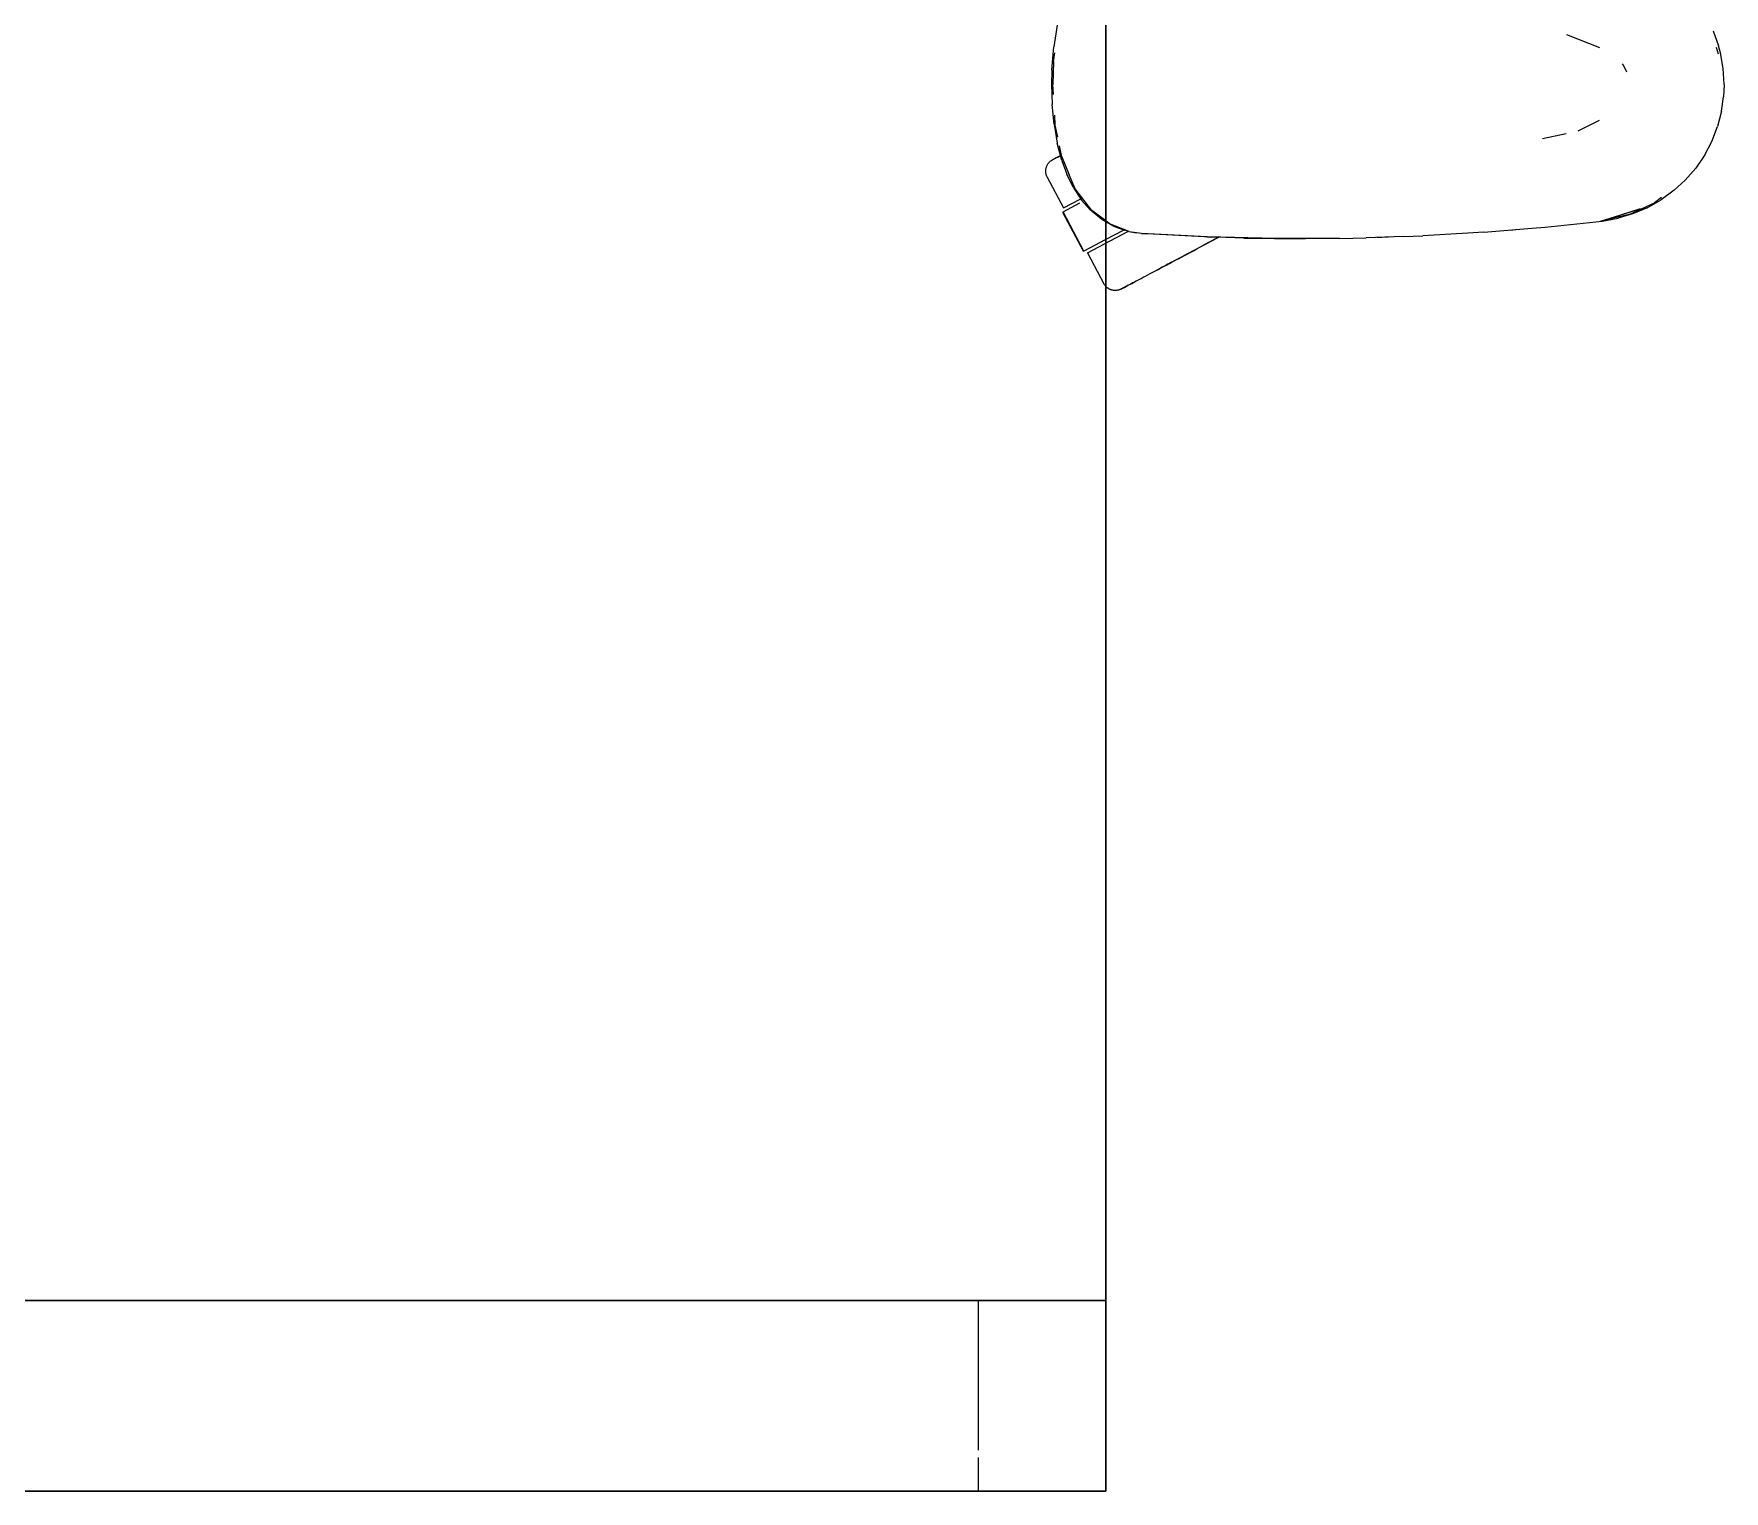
# Model space of a CAD drawing. Header units: millimetres. Extents: x 155927 to 295199, y -4084 to 97293.
# Drawn here: x 186786 to 187318, y 30026 to 30484 of the extents above; entities that cross this region are included whole.
import ezdxf

# ---------------------------------------------------------------- set-up
doc = ezdxf.new("R2010")
doc.units = ezdxf.units.MM
doc.header["$MEASUREMENT"] = 0
doc.layers.add('G-IMPT', color=8, linetype='CONTINUOUS', lineweight=9)
doc.layers.add('I-FURN', color=8, linetype='CONTINUOUS', lineweight=9)

msp = doc.modelspace()

# ---------------------------------------------------------------- linework, layer by layer
at = {"layer": 'G-IMPT'}
for p, q in [((187108.01, 30486.93), (187106.89, 30480.17)), ((187267.98, 30484.06), (187278.4, 30479.92)), ((187314.11, 30485.23), (187315.82, 30480.46)), ((187106.32, 30472.85), (187106.89, 30480.17)), ((187106.83, 30475.51), (187107.23, 30478.29)), ((187315.02, 30480.02), (187315.64, 30477.99)), ((187316.38, 30478.33), (187315.82, 30480.46)), ((187317.26, 30473.38), (187316.38, 30478.33)), ((187106.32, 30472.85), (187106.23, 30468.34)), ((187106.83, 30475.51), (187106.6, 30468.34)), ((187285.93, 30474.39), (187285.63, 30474.84)), ((187286.94, 30472.17), (187285.93, 30474.39)), ((187317.56, 30468.34), (187317.26, 30473.38)), ((187106.23, 30468.34), (187106.41, 30462.01)), ((187106.79, 30465.23), (187106.6, 30468.34)), ((187317.56, 30468.34), (187317.39, 30464.5)), ((187106.98, 30455.86), (187106.41, 30462.01)), ((187316.74, 30459.98), (187317.39, 30464.5)), ((187106.98, 30455.86), (187107.97, 30449.92)), ((187107.39, 30455.52), (187107.19, 30458.72)), ((187278.31, 30456.97), (187271.53, 30453.7)), ((187316.74, 30459.98), (187315.48, 30455.12)), ((187108.16, 30451.77), (187107.39, 30455.52)), ((187260.48, 30451.36), (187267.91, 30452.93)), ((187313.64, 30450.4), (187315.48, 30455.12)), ((187109.4, 30444.44), (187107.97, 30449.92)), ((187109.43, 30445.56), (187108.72, 30449.02)), ((187109.43, 30445.56), (187111.76, 30439.93)), ((187311.46, 30446.24), (187308.62, 30442.07)), ((187311.46, 30446.24), (187313.64, 30450.4)), ((187109.4, 30444.44), (187110.99, 30440.11)), ((187112.97, 30436.03), (187110.99, 30440.11)), ((187113.6, 30435.54), (187111.76, 30439.93)), ((187308.62, 30442.07), (187305.3, 30438.24)), ((187112.97, 30436.03), (187115.63, 30431.99)), ((187118.81, 30428.75), (187113.6, 30435.54)), ((187301.87, 30435.07), (187297.78, 30432.08)), ((187301.87, 30435.07), (187305.3, 30438.24)), ((187115.63, 30431.99), (187118.3, 30428.95)), ((187278.68, 30425.39), (187291.14, 30429.22)), ((187291.14, 30429.22), (187282, 30426.31)), ((187287.65, 30427.44), (187295.71, 30431.17)), ((187293.34, 30429.56), (187289.1, 30427.75)), ((187293.34, 30429.56), (187297.78, 30432.08)), ((187297.82, 30432.77), (187295.71, 30431.17)), ((187122.04, 30425.87), (187118.3, 30428.95)), ((187123.23, 30425.48), (187118.81, 30428.75)), ((187123.23, 30425.19), (187122.04, 30425.87)), ((187124.44, 30424.58), (187123.23, 30425.48)), ((187125.47, 30423.91), (187123.23, 30425.19)), ((187130.63, 30422.17), (187124.44, 30424.58)), ((187125.47, 30423.91), (187129.11, 30422.52)), ((187261.27, 30423.49), (187279.19, 30425.39)), ((187278.68, 30425.39), (187282, 30426.31)), ((187279.19, 30425.39), (187284.24, 30426.29)), ((187287.65, 30427.44), (187279.25, 30425.52)), ((187289.1, 30427.75), (187284.24, 30426.29)), ((187130.46, 30422.15), (187129.11, 30422.52)), ((187130.46, 30422.15), (187132.85, 30421.71)), ((187130.63, 30422.17), (187134.48, 30421.59)), ((187134.5, 30421.46), (187132.85, 30421.71)), ((187155.07, 30420.41), (187134.5, 30421.46)), ((187156.28, 30420.37), (187134.5, 30421.46)), ((187134.5, 30421.46), (187136.1, 30421.34)), ((187156.28, 30420.37), (187136.1, 30421.34)), ((187176.47, 30419.9), (187155.07, 30420.41)), ((187166.64, 30420.07), (187155.07, 30420.41)), ((187155.07, 30420.41), (187156.28, 30420.37)), ((187176.47, 30419.9), (187156.28, 30420.37)), ((187196.65, 30419.95), (187166.64, 30420.07)), ((187176.47, 30419.9), (187166.64, 30420.07)), ((187166.64, 30420.07), (187185.86, 30419.86)), ((187174.43, 30419.92), (187172.52, 30419.99)), ((187176.47, 30419.94), (187174.43, 30419.92)), ((187196.65, 30419.95), (187176.47, 30419.9)), ((187196.65, 30419.95), (187185.86, 30419.86)), ((187196.65, 30419.95), (187205.07, 30420.11)), ((187216.83, 30420.5), (187205.07, 30420.11)), ((187210.01, 30420.25), (187208.51, 30420.24)), ((187211.94, 30420.36), (187210.01, 30420.25)), ((187216.83, 30420.5), (187222.85, 30420.76)), ((187236.99, 30421.57), (187222.85, 30420.76)), ((187242.08, 30421.89), (187236.99, 30421.57)), ((187242.08, 30421.89), (187257.14, 30423.14)), ((187250.27, 30422.54), (187251.94, 30422.71)), ((187257.14, 30423.14), (187261.27, 30423.49))]:
    msp.add_line(p, q, dxfattribs=at)
at = {"layer": 'I-FURN'}
for p, q in [((187123.23, 30026.14), (187123.23, 31426.14)), ((187123.23, 31426.14), (187123.23, 30026.14)), ((187107.24, 30445.04), (187107.5, 30445.18)), ((187107.66, 30445.26), (187107.38, 30445.12)), ((187107.5, 30445.18), (187107.8, 30445.34)), ((187107.97, 30445.43), (187107.66, 30445.26)), ((187107.8, 30445.34), (187108.13, 30445.52)), ((187108.33, 30445.62), (187107.97, 30445.43)), ((187108.13, 30445.52), (187108.51, 30445.72)), ((187108.72, 30445.83), (187108.33, 30445.62)), ((187108.51, 30445.72), (187108.92, 30445.93)), ((187109.15, 30446.06), (187108.72, 30445.83)), ((187104.38, 30441.07), (187104.39, 30441.23)), ((187104.39, 30440.91), (187104.38, 30441.07)), ((187104.39, 30441.39), (187104.41, 30441.55)), ((187104.39, 30441.23), (187104.39, 30441.39)), ((187104.4, 30440.75), (187104.39, 30440.91)), ((187104.42, 30440.59), (187104.4, 30440.75)), ((187104.41, 30441.55), (187104.43, 30441.71)), ((187104.44, 30440.43), (187104.42, 30440.59)), ((187104.43, 30441.71), (187104.46, 30441.87)), ((187104.47, 30440.27), (187104.44, 30440.43)), ((187104.46, 30441.87), (187104.49, 30442.03)), ((187104.51, 30440.11), (187104.47, 30440.27)), ((187104.49, 30442.03), (187104.53, 30442.18)), ((187104.55, 30439.96), (187104.51, 30440.11)), ((187104.53, 30442.18), (187104.58, 30442.34)), ((187104.6, 30439.8), (187104.55, 30439.96)), ((187104.58, 30442.34), (187104.63, 30442.49)), ((187104.63, 30442.49), (187104.69, 30442.64)), ((187104.69, 30442.64), (187104.75, 30442.79)), ((187104.75, 30442.79), (187104.82, 30442.93)), ((187104.82, 30442.93), (187104.9, 30443.08)), ((187104.9, 30443.08), (187104.98, 30443.21)), ((187104.98, 30443.21), (187105.07, 30443.35)), ((187105.07, 30443.35), (187105.16, 30443.48)), ((187105.16, 30443.48), (187105.26, 30443.61)), ((187105.26, 30443.61), (187105.36, 30443.73)), ((187105.36, 30443.73), (187105.47, 30443.85)), ((187105.47, 30443.85), (187105.58, 30443.97)), ((187105.58, 30443.97), (187105.7, 30444.08)), ((187105.7, 30444.08), (187105.82, 30444.19)), ((187105.82, 30444.19), (187105.94, 30444.29)), ((187105.94, 30444.29), (187106.07, 30444.38)), ((187106.07, 30444.38), (187106.21, 30444.48)), ((187106.21, 30444.48), (187106.34, 30444.56)), ((187106.34, 30444.56), (187106.48, 30444.64)), ((187106.48, 30444.64), (187106.52, 30444.66)), ((187106.52, 30444.66), (187106.54, 30444.67)), ((187106.53, 30444.66), (187106.52, 30444.66)), ((187106.57, 30444.69), (187106.53, 30444.66)), ((187106.54, 30444.67), (187106.6, 30444.7)), ((187106.65, 30444.73), (187106.57, 30444.69)), ((187106.6, 30444.7), (187106.7, 30444.76)), ((187106.77, 30444.8), (187106.65, 30444.73)), ((187106.7, 30444.76), (187106.84, 30444.83)), ((187106.94, 30444.88), (187106.77, 30444.8)), ((187106.84, 30444.83), (187107.02, 30444.93)), ((187107.14, 30444.99), (187106.94, 30444.88)), ((187107.02, 30444.93), (187107.24, 30445.04)), ((187107.38, 30445.12), (187107.14, 30444.99)), ((187104.65, 30439.65), (187104.6, 30439.8)), ((187104.72, 30439.5), (187104.65, 30439.65)), ((187104.78, 30439.35), (187104.72, 30439.5)), ((187104.86, 30439.21), (187104.78, 30439.35)), ((187104.86, 30439.21), (187110.01, 30429.53)), ((187109.82, 30428.29), (187115.11, 30431.11)), ((187110.01, 30429.53), (187115.2, 30432.29)), ((187109.65, 30428.2), (187116.22, 30415.84)), ((187116.39, 30415.93), (187109.82, 30428.29)), ((187123.09, 30419.49), (187116.39, 30415.93)), ((187122.8, 30418.21), (187130.18, 30422.13)), ((187128.9, 30422.58), (187123.09, 30419.49)), ((187155.53, 30418.62), (187154.53, 30418.09)), ((187154.99, 30418.34), (187155.99, 30418.87)), ((187156.53, 30419.15), (187155.53, 30418.62)), ((187155.99, 30418.87), (187156.99, 30419.4)), ((187157.53, 30419.68), (187156.53, 30419.15)), ((187156.99, 30419.4), (187157.98, 30419.93)), ((187158.51, 30420.21), (187157.53, 30419.68)), ((187157.98, 30419.93), (187158.97, 30420.45)), ((187117.52, 30415.4), (187122.8, 30418.21)), ((187117.52, 30415.4), (187122.67, 30405.71)), ((187145.61, 30413.34), (187144.65, 30412.84)), ((187145.09, 30413.07), (187146.05, 30413.58)), ((187146.57, 30413.86), (187145.61, 30413.34)), ((187146.05, 30413.58), (187147.02, 30414.09)), ((187147.54, 30414.37), (187146.57, 30413.86)), ((187147.02, 30414.09), (187148, 30414.61)), ((187148.53, 30414.9), (187147.54, 30414.37)), ((187148, 30414.61), (187148.98, 30415.14)), ((187149.52, 30415.42), (187148.53, 30414.9)), ((187148.98, 30415.14), (187149.98, 30415.67)), ((187150.52, 30415.95), (187149.52, 30415.42)), ((187149.98, 30415.67), (187150.98, 30416.2)), ((187151.52, 30416.49), (187150.52, 30415.95)), ((187150.98, 30416.2), (187151.98, 30416.73)), ((187152.52, 30417.02), (187151.52, 30416.49)), ((187151.98, 30416.73), (187152.98, 30417.27)), ((187153.53, 30417.56), (187152.52, 30417.02)), ((187152.98, 30417.27), (187153.99, 30417.8)), ((187154.53, 30418.09), (187153.53, 30417.56)), ((187153.99, 30417.8), (187154.99, 30418.34)), ((187135.03, 30407.72), (187135.74, 30408.1)), ((187135.74, 30408.1), (187136.48, 30408.49)), ((187136.48, 30408.49), (187137.24, 30408.9)), ((187137.24, 30408.9), (187138.03, 30409.31)), ((187138.03, 30409.31), (187138.84, 30409.75)), ((187138.84, 30409.75), (187139.67, 30410.19)), ((187140.13, 30410.43), (187139.29, 30409.98)), ((187139.67, 30410.19), (187140.53, 30410.65)), ((187141, 30410.9), (187140.13, 30410.43)), ((187140.53, 30410.65), (187141.41, 30411.11)), ((187141.89, 30411.37), (187141, 30410.9)), ((187141.41, 30411.11), (187142.3, 30411.59)), ((187142.79, 30411.85), (187141.89, 30411.37)), ((187142.3, 30411.59), (187143.22, 30412.07)), ((187143.72, 30412.34), (187142.79, 30411.85)), ((187143.22, 30412.07), (187144.15, 30412.57)), ((187144.65, 30412.84), (187143.72, 30412.34)), ((187144.15, 30412.57), (187145.09, 30413.07)), ((187122.69, 30405.67), (187122.67, 30405.71)), ((187122.77, 30405.53), (187122.69, 30405.67)), ((187122.85, 30405.4), (187122.77, 30405.53)), ((187122.94, 30405.26), (187122.85, 30405.4)), ((187123.04, 30405.14), (187122.94, 30405.26)), ((187123.14, 30405.01), (187123.04, 30405.14)), ((187123.25, 30404.89), (187123.14, 30405.01)), ((187123.36, 30404.77), (187123.25, 30404.89)), ((187123.47, 30404.66), (187123.36, 30404.77)), ((187123.59, 30404.55), (187123.47, 30404.66)), ((187123.72, 30404.45), (187123.59, 30404.55)), ((187123.85, 30404.35), (187123.72, 30404.45)), ((187123.98, 30404.26), (187123.85, 30404.35)), ((187124.11, 30404.17), (187123.98, 30404.26)), ((187124.25, 30404.09), (187124.11, 30404.17)), ((187124.4, 30404.01), (187124.25, 30404.09)), ((187124.54, 30403.94), (187124.4, 30404.01)), ((187124.69, 30403.88), (187124.54, 30403.94)), ((187124.84, 30403.82), (187124.69, 30403.88)), ((187124.99, 30403.77), (187124.84, 30403.82)), ((187125.15, 30403.72), (187124.99, 30403.77)), ((187125.3, 30403.68), (187125.15, 30403.72)), ((187125.46, 30403.65), (187125.3, 30403.68)), ((187125.62, 30403.62), (187125.46, 30403.65)), ((187125.78, 30403.6), (187125.62, 30403.62)), ((187125.94, 30403.58), (187125.78, 30403.6)), ((187126.1, 30403.58), (187125.94, 30403.58)), ((187126.26, 30403.57), (187126.1, 30403.58)), ((187126.42, 30403.58), (187126.26, 30403.57)), ((187126.58, 30403.59), (187126.42, 30403.58)), ((187126.74, 30403.61), (187126.58, 30403.59)), ((187126.9, 30403.63), (187126.74, 30403.61)), ((187127.06, 30403.66), (187126.9, 30403.63)), ((187127.22, 30403.7), (187127.06, 30403.66)), ((187127.37, 30403.74), (187127.22, 30403.7)), ((187127.53, 30403.79), (187127.37, 30403.74)), ((187127.68, 30403.84), (187127.53, 30403.79)), ((187127.83, 30403.91), (187127.68, 30403.84)), ((187127.97, 30403.97), (187127.83, 30403.91)), ((187128.12, 30404.05), (187127.97, 30403.97)), ((187128.17, 30404.07), (187128.12, 30404.05)), ((187128.12, 30404.05), (187128.14, 30404.06)), ((187128.12, 30404.05), (187128.12, 30404.05)), ((187128.14, 30404.06), (187128.2, 30404.09)), ((187128.25, 30404.11), (187128.17, 30404.07)), ((187128.2, 30404.09), (187128.3, 30404.14)), ((187128.37, 30404.18), (187128.25, 30404.11)), ((187128.3, 30404.14), (187128.44, 30404.22)), ((187128.53, 30404.27), (187128.37, 30404.18)), ((187128.44, 30404.22), (187128.62, 30404.31)), ((187128.73, 30404.37), (187128.53, 30404.27)), ((187128.62, 30404.31), (187128.84, 30404.43)), ((187128.97, 30404.5), (187128.73, 30404.37)), ((187128.84, 30404.43), (187129.1, 30404.57)), ((187129.25, 30404.65), (187128.97, 30404.5)), ((187129.1, 30404.57), (187129.39, 30404.72)), ((187129.57, 30404.82), (187129.25, 30404.65)), ((187129.39, 30404.72), (187129.73, 30404.9)), ((187129.93, 30405.01), (187129.57, 30404.82)), ((187129.73, 30404.9), (187130.1, 30405.1)), ((187130.32, 30405.22), (187129.93, 30405.01)), ((187130.1, 30405.1), (187130.51, 30405.32)), ((187130.75, 30405.44), (187130.32, 30405.22)), ((187130.51, 30405.32), (187130.96, 30405.56)), ((187131.21, 30405.69), (187130.75, 30405.44)), ((187130.96, 30405.56), (187131.44, 30405.81)), ((187131.72, 30405.96), (187131.21, 30405.69)), ((187131.44, 30405.81), (187131.96, 30406.09)), ((187132.25, 30406.24), (187131.72, 30405.96)), ((187131.96, 30406.09), (187132.51, 30406.38)), ((187132.82, 30406.55), (187132.25, 30406.24)), ((187132.51, 30406.38), (187133.09, 30406.69)), ((187133.09, 30406.69), (187133.71, 30407.02)), ((187133.71, 30407.02), (187134.36, 30407.36)), ((187134.36, 30407.36), (187135.03, 30407.72)), ((187083.23, 30086.14), (185563.23, 30086.14)), ((186688.6, 30086.14), (187123.23, 30086.14)), ((187123.23, 30086.14), (187083.23, 30086.14)), ((187083.23, 30039.04), (187083.23, 30086.14)), ((187083.23, 30039.04), (187083.23, 30086.14)), ((187123.23, 30026.14), (187123.23, 30086.14)), ((187123.23, 30026.14), (187123.23, 30086.14)), ((187083.23, 30026.14), (187083.23, 30036.72)), ((187083.23, 30026.14), (187083.23, 30036.72)), ((185563.23, 30026.14), (187083.23, 30026.14)), ((186323.23, 30026.14), (187123.23, 30026.14)), ((187123.23, 30026.14), (186323.23, 30026.14)), ((187123.23, 30026.14), (186688.6, 30026.14)), ((187083.23, 30026.14), (187123.23, 30026.14))]:
    msp.add_line(p, q, dxfattribs=at)

doc.saveas('drawing.dxf')
